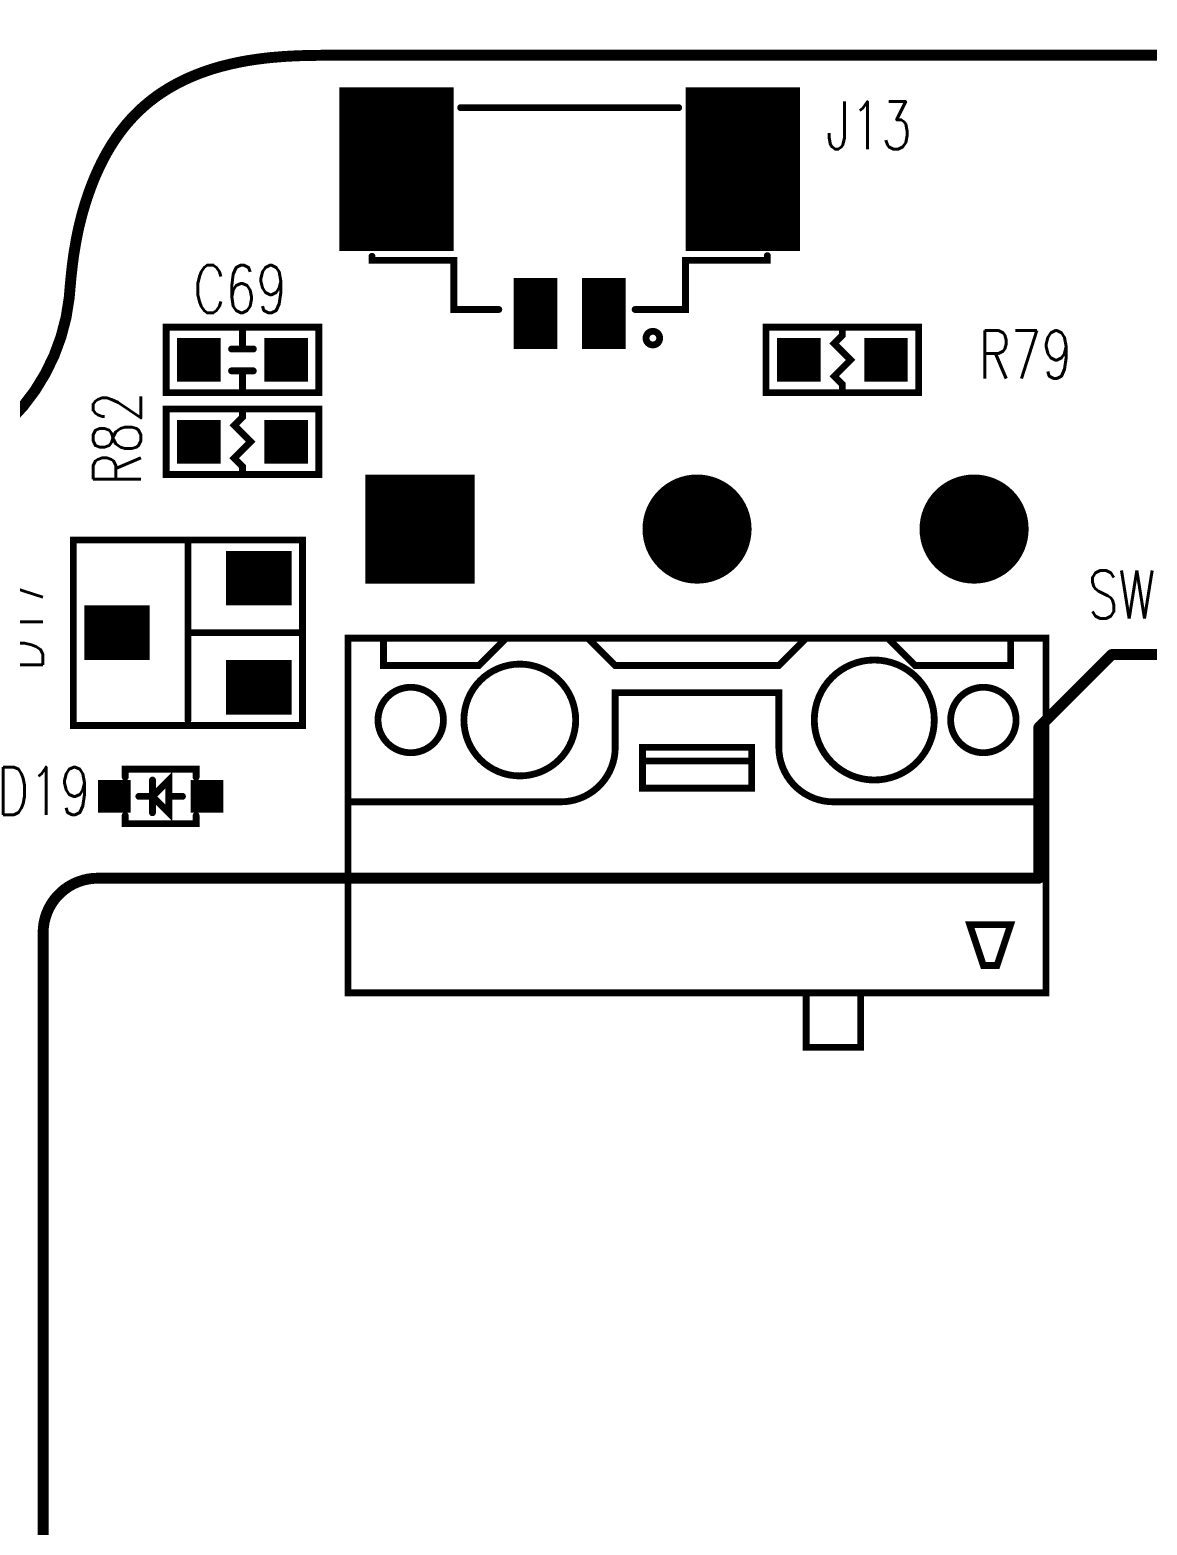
# Model space of a CAD drawing. Extents: x 161.5 to 223.1, y -5 to 48.5.
# Drawn here: x 181.6 to 202.09, y 21.14 to 48.55 of the extents above; entities that cross this region are included whole.
import ezdxf
from ezdxf.enums import TextEntityAlignment as Align

# ---------------------------------------------------------------- set-up
doc = ezdxf.new("R2010")
doc.units = 0
doc.header["$MEASUREMENT"] = 0
doc.layers.get('0').update_dxf_attribs({"linetype": 'CONTINUOUS'})
for name, color, linetype in [('2D_LINE_00', 136, 'CONTINUOUS'), ('DRIL_NPLTE_THRU_01', 4, 'CONTINUOUS'), ('DRIL_NPLTE_THRU_02', 176, 'CONTINUOUS'), ('DRIL_NPLTE_THRU_03', 216, 'CONTINUOUS'), ('DRIL_NPLTE_THRU_04', 16, 'CONTINUOUS'), ('DRIL_PLTE_THRU_01', 4, 'CONTINUOUS'), ('DRIL_PLTE_THRU_02', 176, 'CONTINUOUS'), ('DRIL_PLTE_THRU_03', 216, 'CONTINUOUS'), ('DRIL_PLTE_THRU_04', 16, 'CONTINUOUS'), ('DRIL_SYMBOL', 254, 'CONTINUOUS'), ('PADS_BOT', 1, 'CONTINUOUS'), ('PADS_INNER', 136, 'CONTINUOUS'), ('PADS_TOP', 136, 'CONTINUOUS'), ('PART_NAME_01', 2, 'CONTINUOUS'), ('PART_TOP_2DLINE_00', 2, 'CONTINUOUS'), ('PART_TOP_2DLINE_01', 2, 'CONTINUOUS')]:
    doc.layers.add(name, color=color, linetype=linetype)
doc.styles.add('W0$125', font='simplex', dxfattribs={"width": 0.75})

# ---------------------------------------------------------------- blocks, each defined once
blk = doc.blocks.new('SMOOTH_0$2')
at = {"const_width": 0.1}
blk.add_lwpolyline([(-0.05, 0, 1), (0.05, 0, 1)], format="xyb", close=True, dxfattribs=at)
blk = doc.blocks.new('DRAWING_144')
at = {"layer": '2D_LINE_00', "const_width": 0.2}
for points in [[(-21.708, 48.086), (-21.72, 48.086), (-21.732, 48.086), (-21.744, 48.086), (-21.756, 48.086), (-21.768, 48.086), (-21.78, 48.086), (-21.792, 48.086), (-21.804, 48.086), (-21.816, 48.086), (-21.828, 48.086), (-21.84, 48.086), (-21.852, 48.086), (-21.864, 48.086), (-21.876, 48.086), (-21.888, 48.086), (-21.9, 48.086), (-21.912, 48.086), (-21.924, 48.086), (-21.936, 48.085), (-21.948, 48.085), (-21.96, 48.085), (-21.972, 48.085), (-21.984, 48.085), (-21.996, 48.085), (-22.008, 48.085), (-22.02, 48.085), (-22.032, 48.085), (-22.044, 48.085), (-22.056, 48.085), (-22.068, 48.084), (-22.08, 48.084), (-22.092, 48.084), (-22.104, 48.084), (-22.116, 48.084), (-22.128, 48.084), (-22.14, 48.084), (-22.152, 48.083), (-22.164, 48.083), (-22.176, 48.083), (-22.188, 48.083), (-22.2, 48.083), (-22.212, 48.083), (-22.224, 48.082), (-22.236, 48.082), (-22.248, 48.082), (-22.26, 48.082), (-22.272, 48.081), (-22.284, 48.081), (-22.296, 48.081), (-22.308, 48.081), (-22.32, 48.08), (-22.332, 48.08), (-22.344, 48.08), (-22.356, 48.08), (-22.368, 48.079), (-22.38, 48.079), (-22.392, 48.079), (-22.404, 48.078), (-22.416, 48.078), (-22.428, 48.077), (-22.44, 48.077), (-22.452, 48.077), (-22.464, 48.076), (-22.476, 48.076), (-22.488, 48.075), (-22.5, 48.075), (-22.512, 48.074), (-22.524, 48.074), (-22.536, 48.073), (-22.548, 48.073), (-22.56, 48.072), (-22.572, 48.072), (-22.584, 48.071), (-22.596, 48.071), (-22.608, 48.07), (-22.62, 48.069), (-22.632, 48.069), (-22.644, 48.068), (-22.656, 48.067), (-22.668, 48.067), (-22.68, 48.066), (-22.692, 48.065), (-22.704, 48.065), (-22.716, 48.064), (-22.728, 48.063), (-22.74, 48.062), (-22.752, 48.061), (-22.764, 48.061), (-22.776, 48.06), (-22.788, 48.059), (-22.8, 48.058), (-22.812, 48.057), (-22.824, 48.056), (-22.836, 48.055), (-22.848, 48.054), (-22.86, 48.053), (-22.872, 48.052), (-22.884, 48.051), (-22.896, 48.05), (-22.907, 48.049), (-22.919, 48.048), (-22.931, 48.047), (-22.943, 48.046), (-22.955, 48.045), (-22.967, 48.044), (-22.979, 48.043), (-22.991, 48.041), (-23.003, 48.04), (-23.015, 48.039), (-23.027, 48.038), (-23.039, 48.036), (-23.051, 48.035), (-23.063, 48.034), (-23.075, 48.032), (-23.087, 48.031), (-23.099, 48.03), (-23.111, 48.028), (-23.122, 48.027), (-23.134, 48.025), (-23.146, 48.024), (-23.158, 48.022), (-23.17, 48.021), (-23.182, 48.019), (-23.194, 48.018), (-23.206, 48.016), (-23.218, 48.015), (-23.23, 48.013), (-23.241, 48.011), (-23.253, 48.01), (-23.265, 48.008), (-23.277, 48.006), (-23.289, 48.004), (-23.301, 48.003), (-23.313, 48.001), (-23.325, 47.999), (-23.337, 47.997), (-23.348, 47.995), (-23.36, 47.993), (-23.372, 47.992), (-23.384, 47.99), (-23.396, 47.988), (-23.408, 47.986), (-23.419, 47.984), (-23.431, 47.982), (-23.443, 47.98), (-23.455, 47.977), (-23.467, 47.975), (-23.479, 47.973), (-23.49, 47.971), (-23.502, 47.969), (-23.514, 47.967), (-23.526, 47.964), (-23.538, 47.962), (-23.549, 47.96), (-23.561, 47.957), (-23.573, 47.955), (-23.585, 47.953), (-23.596, 47.95), (-23.608, 47.948), (-23.62, 47.945), (-23.632, 47.943), (-23.643, 47.94), (-23.655, 47.938), (-23.667, 47.935), (-23.679, 47.933), (-23.69, 47.93), (-23.702, 47.927), (-23.714, 47.925), (-23.726, 47.922), (-23.737, 47.919), (-23.749, 47.916), (-23.761, 47.914), (-23.772, 47.911), (-23.784, 47.908), (-23.796, 47.905), (-23.807, 47.902), (-23.819, 47.899), (-23.83, 47.896), (-23.842, 47.893), (-23.854, 47.89), (-23.865, 47.887), (-23.877, 47.884), (-23.889, 47.881), (-23.9, 47.878), (-23.912, 47.875), (-23.923, 47.871), (-23.935, 47.868), (-23.946, 47.865), (-23.958, 47.861), (-23.969, 47.858), (-23.981, 47.855), (-23.993, 47.851), (-24.004, 47.848), (-24.016, 47.844), (-24.027, 47.841), (-24.039, 47.837), (-24.05, 47.834), (-24.061, 47.83), (-24.073, 47.827), (-24.084, 47.823), (-24.096, 47.819), (-24.107, 47.815), (-24.119, 47.812), (-24.13, 47.808), (-24.141, 47.804), (-24.153, 47.8), (-24.164, 47.796), (-24.175, 47.792), (-24.187, 47.788), (-24.198, 47.784), (-24.209, 47.78), (-24.221, 47.776), (-24.232, 47.772), (-24.243, 47.768), (-24.255, 47.764), (-24.266, 47.76), (-24.277, 47.756), (-24.288, 47.751), (-24.3, 47.747), (-24.311, 47.743), (-24.322, 47.738), (-24.333, 47.734), (-24.344, 47.73), (-24.356, 47.725), (-24.367, 47.721), (-24.378, 47.716), (-24.389, 47.711), (-24.4, 47.707), (-24.411, 47.702), (-24.422, 47.698), (-24.433, 47.693), (-24.444, 47.688), (-24.455, 47.683), (-24.466, 47.679), (-24.477, 47.674), (-24.488, 47.669), (-24.499, 47.664), (-24.51, 47.659), (-24.521, 47.654), (-24.532, 47.649), (-24.543, 47.644), (-24.554, 47.639), (-24.565, 47.634), (-24.575, 47.628), (-24.586, 47.623), (-24.597, 47.618), (-24.608, 47.613), (-24.619, 47.607), (-24.629, 47.602), (-24.64, 47.597), (-24.651, 47.591), (-24.661, 47.586), (-24.672, 47.58), (-24.683, 47.575), (-24.693, 47.569), (-24.704, 47.563), (-24.715, 47.558), (-24.725, 47.552), (-24.736, 47.546), (-24.746, 47.541), (-24.757, 47.535), (-24.767, 47.529), (-24.778, 47.523), (-24.788, 47.517), (-24.799, 47.511), (-24.809, 47.505), (-24.82, 47.499), (-24.83, 47.493), (-24.84, 47.487), (-24.851, 47.481), (-24.861, 47.475), (-24.871, 47.468), (-24.881, 47.462), (-24.892, 47.456), (-24.902, 47.449), (-24.912, 47.443), (-24.922, 47.437), (-24.932, 47.43), (-24.942, 47.424), (-24.953, 47.417), (-24.963, 47.411), (-24.973, 47.404), (-24.983, 47.397), (-24.993, 47.391), (-25.003, 47.384), (-25.013, 47.377), (-25.023, 47.371), (-25.032, 47.364), (-25.042, 47.357), (-25.052, 47.35), (-25.062, 47.343), (-25.072, 47.336), (-25.081, 47.329), (-25.091, 47.322), (-25.101, 47.315), (-25.111, 47.308), (-25.12, 47.301), (-25.13, 47.293), (-25.139, 47.286), (-25.149, 47.279), (-25.158, 47.271), (-25.168, 47.264), (-25.177, 47.257), (-25.187, 47.249), (-25.196, 47.242), (-25.206, 47.234), (-25.215, 47.227), (-25.224, 47.219), (-25.234, 47.212), (-25.243, 47.204), (-25.252, 47.196), (-25.261, 47.189), (-25.271, 47.181), (-25.28, 47.173), (-25.289, 47.165), (-25.298, 47.157), (-25.307, 47.149), (-25.316, 47.141), (-25.325, 47.133), (-25.334, 47.125), (-25.343, 47.117), (-25.352, 47.109), (-25.36, 47.101), (-25.369, 47.093), (-25.378, 47.085), (-25.387, 47.076), (-25.396, 47.068), (-25.404, 47.06), (-25.413, 47.052), (-25.421, 47.043), (-25.43, 47.035), (-25.439, 47.026), (-25.447, 47.018), (-25.456, 47.009), (-25.464, 47.001), (-25.472, 46.992), (-25.481, 46.984), (-25.489, 46.975), (-25.497, 46.966), (-25.506, 46.957), (-25.514, 46.949), (-25.522, 46.94), (-25.53, 46.931), (-25.538, 46.922), (-25.547, 46.913), (-25.555, 46.904), (-25.563, 46.896), (-25.571, 46.887), (-25.579, 46.878), (-25.586, 46.869), (-25.594, 46.859), (-25.602, 46.85), (-25.61, 46.841), (-25.618, 46.832), (-25.626, 46.823), (-25.633, 46.814), (-25.641, 46.804), (-25.649, 46.795), (-25.656, 46.786), (-25.664, 46.777), (-25.671, 46.767), (-25.679, 46.758), (-25.686, 46.748), (-25.694, 46.739), (-25.701, 46.729), (-25.708, 46.72), (-25.716, 46.71), (-25.723, 46.701), (-25.73, 46.691), (-25.738, 46.682), (-25.745, 46.672), (-25.752, 46.662), (-25.759, 46.653), (-25.766, 46.643), (-25.773, 46.633), (-25.78, 46.624), (-25.787, 46.614), (-25.794, 46.604), (-25.801, 46.594), (-25.808, 46.584), (-25.815, 46.574), (-25.821, 46.565), (-25.828, 46.555), (-25.835, 46.545), (-25.842, 46.535), (-25.848, 46.525), (-25.855, 46.515), (-25.862, 46.505), (-25.868, 46.495), (-25.875, 46.484), (-25.881, 46.474), (-25.888, 46.464), (-25.894, 46.454), (-25.901, 46.444), (-25.907, 46.434), (-25.913, 46.424), (-25.92, 46.413), (-25.926, 46.403), (-25.932, 46.393), (-25.938, 46.383), (-25.944, 46.372), (-25.951, 46.362), (-25.957, 46.352), (-25.963, 46.341), (-25.969, 46.331), (-25.975, 46.32), (-25.981, 46.31), (-25.987, 46.3), (-25.993, 46.289), (-25.998, 46.279), (-26.004, 46.268), (-26.01, 46.258), (-26.016, 46.247), (-26.022, 46.237), (-26.027, 46.226), (-26.033, 46.215), (-26.039, 46.205), (-26.044, 46.194), (-26.05, 46.184), (-26.055, 46.173), (-26.061, 46.162), (-26.067, 46.152), (-26.072, 46.141), (-26.077, 46.13), (-26.083, 46.12), (-26.088, 46.109), (-26.094, 46.098), (-26.099, 46.087), (-26.104, 46.077), (-26.109, 46.066), (-26.115, 46.055), (-26.12, 46.044), (-26.125, 46.033), (-26.13, 46.022), (-26.135, 46.012), (-26.14, 46.001), (-26.145, 45.99), (-26.15, 45.979), (-26.155, 45.968), (-26.16, 45.957), (-26.165, 45.946), (-26.17, 45.935), (-26.175, 45.924), (-26.18, 45.913), (-26.185, 45.902), (-26.19, 45.891), (-26.194, 45.88), (-26.199, 45.869), (-26.204, 45.858), (-26.208, 45.847), (-26.213, 45.836), (-26.218, 45.825), (-26.222, 45.814), (-26.227, 45.803), (-26.231, 45.791), (-26.236, 45.78), (-26.24, 45.769), (-26.245, 45.758), (-26.249, 45.747), (-26.254, 45.736), (-26.258, 45.725), (-26.262, 45.713), (-26.267, 45.702), (-26.271, 45.691), (-26.275, 45.68), (-26.28, 45.668), (-26.284, 45.657), (-26.288, 45.646), (-26.292, 45.635), (-26.296, 45.623), (-26.3, 45.612), (-26.305, 45.601), (-26.309, 45.59), (-26.313, 45.578), (-26.317, 45.567), (-26.321, 45.556), (-26.325, 45.544), (-26.329, 45.533), (-26.332, 45.522), (-26.336, 45.51), (-26.34, 45.499), (-26.344, 45.488), (-26.348, 45.476), (-26.352, 45.465), (-26.355, 45.453), (-26.359, 45.442), (-26.363, 45.43), (-26.367, 45.419), (-26.37, 45.408), (-26.374, 45.396), (-26.377, 45.385), (-26.381, 45.373), (-26.385, 45.362), (-26.388, 45.35), (-26.392, 45.339), (-26.395, 45.327), (-26.399, 45.316), (-26.402, 45.304), (-26.406, 45.293), (-26.409, 45.281), (-26.412, 45.27), (-26.416, 45.258), (-26.419, 45.247), (-26.422, 45.235), (-26.426, 45.224), (-26.429, 45.212), (-26.432, 45.2), (-26.435, 45.189), (-26.438, 45.177), (-26.442, 45.166), (-26.445, 45.154), (-26.448, 45.142), (-26.451, 45.131), (-26.454, 45.119), (-26.457, 45.108), (-26.46, 45.096), (-26.463, 45.084), (-26.466, 45.073), (-26.469, 45.061), (-26.472, 45.049), (-26.475, 45.038), (-26.478, 45.026), (-26.48, 45.014), (-26.483, 45.003), (-26.486, 44.991), (-26.489, 44.979), (-26.492, 44.968), (-26.494, 44.956), (-26.497, 44.944), (-26.5, 44.933), (-26.502, 44.921), (-26.505, 44.909), (-26.508, 44.897), (-26.51, 44.886), (-26.513, 44.874), (-26.515, 44.862), (-26.518, 44.85), (-26.52, 44.839), (-26.523, 44.827), (-26.525, 44.815), (-26.528, 44.803), (-26.53, 44.792), (-26.532, 44.78), (-26.535, 44.768), (-26.537, 44.756), (-26.539, 44.745), (-26.542, 44.733), (-26.544, 44.721), (-26.546, 44.709), (-26.548, 44.697), (-26.551, 44.686), (-26.553, 44.674), (-26.555, 44.662), (-26.557, 44.65), (-26.559, 44.638), (-26.561, 44.626), (-26.563, 44.615), (-26.565, 44.603), (-26.567, 44.591), (-26.569, 44.579), (-26.571, 44.567), (-26.573, 44.555), (-26.575, 44.544), (-26.577, 44.532), (-26.579, 44.52), (-26.581, 44.508), (-26.583, 44.496), (-26.585, 44.484), (-26.587, 44.472), (-26.588, 44.461), (-26.59, 44.449), (-26.592, 44.437), (-26.594, 44.425), (-26.595, 44.413), (-26.597, 44.401), (-26.599, 44.389), (-26.601, 44.377), (-26.602, 44.365), (-26.604, 44.354), (-26.605, 44.342), (-26.607, 44.33), (-26.609, 44.318), (-26.61, 44.306), (-26.612, 44.294), (-26.613, 44.282), (-26.615, 44.27), (-26.616, 44.258), (-26.618, 44.246), (-26.619, 44.234), (-26.621, 44.223), (-26.622, 44.211), (-26.623, 44.199), (-26.625, 44.187), (-26.626, 44.175), (-26.628, 44.163), (-26.629, 44.151), (-26.63, 44.139), (-26.632, 44.127), (-26.633, 44.115), (-26.634, 44.103), (-26.635, 44.091), (-26.637, 44.079), (-26.638, 44.067), (-26.639, 44.056), (-26.64, 44.044), (-26.642, 44.032), (-26.643, 44.02), (-26.644, 44.008), (-26.645, 43.996), (-26.646, 43.984), (-26.648, 43.972), (-26.649, 43.96), (-26.65, 43.948), (-26.651, 43.936), (-26.652, 43.924), (-26.653, 43.912), (-26.654, 43.9), (-26.655, 43.888), (-26.657, 43.876), (-26.658, 43.864), (-26.659, 43.852), (-26.66, 43.84), (-26.661, 43.828), (-26.662, 43.816), (-26.663, 43.805), (-26.664, 43.793), (-26.665, 43.781), (-26.666, 43.769), (-26.667, 43.757), (-26.668, 43.745), (-26.669, 43.733), (-26.67, 43.721), (-26.671, 43.709), (-26.672, 43.697), (-26.673, 43.685), (-26.674, 43.673), (-26.675, 43.661), (-26.676, 43.649), (-26.677, 43.637)], [(8.856, 48.086), (-21.708, 48.086)], [(-7.56, 37.1), (-8.897, 35.763)], [(13.984, 37.1), (-7.56, 37.1)], [(-8.897, 35.763), (-8.897, 33)], [(-26.155, 33), (-8.897, 33)], [(-27.155, 11), (-27.155, 32)]]:
    blk.add_lwpolyline(points, dxfattribs=at)
for points in [[(-30.405, 40.3, 0.382363), (-26.677, 43.637)], [(-26.155, 33, 0.414214), (-27.155, 32)]]:
    blk.add_lwpolyline(points, format="xyb", dxfattribs=at)
at = {"layer": '2D_LINE_00'}
for p in [(-21.72, 48.086), (-21.708, 48.086), (-21.708, 48.086), (-26.677, 43.637), (-7.56, 37.1), (-7.56, 37.1), (-8.897, 35.763), (-8.897, 35.763), (-26.155, 33), (-26.155, 33), (-8.897, 33), (-8.897, 33), (-27.155, 32), (-27.155, 32)]:
    blk.add_blockref('SMOOTH_0$2', p, dxfattribs=at)
blk = doc.blocks.new('SMOOTH_0$125')
at = {"const_width": 0.0625}
blk.add_lwpolyline([(-0.03125, 0, 1), (0.03125, 0, 1)], format="xyb", close=True, dxfattribs=at)
blk = doc.blocks.new('PART_BODY_TOP_71')
at = {"layer": 'PART_TOP_2DLINE_00', "const_width": 0.125}
blk.add_lwpolyline([(-1.4, 0.6), (1.4, 0.6), (1.4, -0.6), (-1.4, -0.6)], close=True, dxfattribs=at)
for points in [[(0, 0.6), (0, 0.2)], [(-0.2, 0.2), (0.2, 0.2)], [(-0.2, -0.2), (0.2, -0.2)], [(0, -0.2), (0, -0.6)]]:
    blk.add_lwpolyline(points, dxfattribs=at)
at = {"layer": 'PART_TOP_2DLINE_00'}
for p in [(-1.4, 0.6), (0, 0.6), (1.4, 0.6), (-0.2, 0.2), (0, 0.2), (0.2, 0.2), (-0.2, -0.2), (0, -0.2), (0.2, -0.2), (-1.4, -0.6), (0, -0.6), (1.4, -0.6)]:
    blk.add_blockref('SMOOTH_0$125', p, dxfattribs=at)
blk = doc.blocks.new('DRIL_HOLE_0')
blk.add_lwpolyline([(0, 0, 1), (0, 0, 1)], format="xyb", close=True)
blk = doc.blocks.new('PAD_0')
blk.add_lwpolyline([(0, 0, 1), (0, 0, 1)], format="xyb", close=True)
blk = doc.blocks.new('PAD_9')
at = {"const_width": 0.8}
blk.add_lwpolyline([(-0.4, 0), (0.4, 0)], dxfattribs=at)
blk = doc.blocks.new('STK_TOP_14')
at = {"layer": 'DRIL_PLTE_THRU_01'}
blk.add_blockref('DRIL_HOLE_0', (0, 0), dxfattribs=at)
at = {"layer": 'DRIL_PLTE_THRU_02'}
blk.add_blockref('DRIL_HOLE_0', (0, 0), dxfattribs=at)
at = {"layer": 'DRIL_PLTE_THRU_03'}
blk.add_blockref('DRIL_HOLE_0', (0, 0), dxfattribs=at)
at = {"layer": 'DRIL_PLTE_THRU_04'}
blk.add_blockref('DRIL_HOLE_0', (0, 0), dxfattribs=at)
at = {"layer": 'PADS_BOT'}
blk.add_blockref('PAD_0', (0, 0), dxfattribs=at)
at = {"layer": 'PADS_INNER'}
blk.add_blockref('PAD_0', (0, 0), dxfattribs=at)
at = {"layer": 'PADS_TOP'}
blk.add_blockref('PAD_9', (0, 0), dxfattribs=at)
blk = doc.blocks.new('SYM_TOP_9')
for name, p in [('PART_BODY_TOP_71', (0, 0)), ('STK_TOP_14', (-0.8, 0)), ('STK_TOP_14', (0.8, 0))]:
    blk.add_blockref(name, p)
blk = doc.blocks.new('PART_TOP_45')
blk.add_blockref('SYM_TOP_9', (0, 0))
at = {"layer": 'PART_NAME_01', "style": 'W0$125', "width": 0.75}
blk.add_text('C69', height=0.875, rotation=180, dxfattribs=at).set_placement((0.9, -1.3), align=Align.MIDDLE_LEFT)
blk = doc.blocks.new('PART_BODY_TOP_79')
at = {"layer": 'PART_TOP_2DLINE_00', "const_width": 0.125}
blk.add_lwpolyline([(-1.4, 0.6), (1.4, 0.6), (1.4, -0.6), (-1.4, -0.6)], close=True, dxfattribs=at)
blk.add_lwpolyline([(0, 0.59), (0, 0.45), (-0.15, 0.3), (0.15, 0), (-0.15, -0.3), (0, -0.45), (0, -0.6)], dxfattribs=at)
at = {"layer": 'PART_TOP_2DLINE_00'}
for p in [(-1.4, 0.6), (0, 0.59), (1.4, 0.6), (-0.15, 0.3), (0, 0.45), (0.15, 0), (-0.15, -0.3), (-1.4, -0.6), (0, -0.45), (0, -0.6), (1.4, -0.6)]:
    blk.add_blockref('SMOOTH_0$125', p, dxfattribs=at)
blk = doc.blocks.new('SYM_TOP_17')
for name, p in [('PART_BODY_TOP_79', (0, 0)), ('STK_TOP_14', (-0.8, 0)), ('STK_TOP_14', (0.8, 0))]:
    blk.add_blockref(name, p)
blk = doc.blocks.new('PART_TOP_107')
blk.add_blockref('SYM_TOP_17', (0, 0))
at = {"layer": 'PART_NAME_01', "style": 'W0$125', "width": 0.75}
blk.add_text('R79', height=0.875, dxfattribs=at).set_placement((2.5, 0.1), align=Align.MIDDLE_LEFT)
blk = doc.blocks.new('PART_TOP_111')
blk.add_blockref('SYM_TOP_17', (0, 0))
at = {"layer": 'PART_NAME_01', "style": 'W0$125', "width": 0.75}
blk.add_text('R82', height=0.875, rotation=90, dxfattribs=at).set_placement((-2.3, -0.8), align=Align.MIDDLE_LEFT)
blk = doc.blocks.new('PART_BODY_TOP_88')
at = {"layer": 'PART_TOP_2DLINE_00', "const_width": 0.125}
blk.add_lwpolyline([(-1.7, -2.1), (1.7, -2.1), (1.7, 2.1), (-1.7, 2.1)], close=True, dxfattribs=at)
for points in [[(-1.6, 0), (1.7, 0)], [(0, 0), (0, -2.1)]]:
    blk.add_lwpolyline(points, dxfattribs=at)
at = {"layer": 'PART_TOP_2DLINE_00'}
for p in [(-1.7, 2.1), (1.7, 2.1), (-1.6, 0), (0, 0), (1.7, 0), (-1.7, -2.1), (0, -2.1), (1.7, -2.1)]:
    blk.add_blockref('SMOOTH_0$125', p, dxfattribs=at)
blk = doc.blocks.new('PAD_24')
at = {"const_width": 1}
blk.add_lwpolyline([(-0.6, 0), (0.6, 0)], dxfattribs=at)
blk = doc.blocks.new('STK_TOP_32')
at = {"layer": 'DRIL_PLTE_THRU_01'}
blk.add_blockref('DRIL_HOLE_0', (0, 0), dxfattribs=at)
at = {"layer": 'DRIL_PLTE_THRU_02'}
blk.add_blockref('DRIL_HOLE_0', (0, 0), dxfattribs=at)
at = {"layer": 'DRIL_PLTE_THRU_03'}
blk.add_blockref('DRIL_HOLE_0', (0, 0), dxfattribs=at)
at = {"layer": 'DRIL_PLTE_THRU_04'}
blk.add_blockref('DRIL_HOLE_0', (0, 0), dxfattribs=at)
at = {"layer": 'PADS_BOT'}
blk.add_blockref('PAD_0', (0, 0), dxfattribs=at)
at = {"layer": 'PADS_INNER'}
blk.add_blockref('PAD_0', (0, 0), dxfattribs=at)
at = {"layer": 'PADS_TOP', "rotation": 90}
blk.add_blockref('PAD_24', (0, 0), dxfattribs=at)
blk = doc.blocks.new('SYM_TOP_26')
for name, p in [('STK_TOP_32', (0, 1.3)), ('PART_BODY_TOP_88', (0, 0)), ('STK_TOP_32', (-1, -1.3)), ('STK_TOP_32', (1, -1.3))]:
    blk.add_blockref(name, p)
blk = doc.blocks.new('PART_TOP_126')
blk.add_blockref('SYM_TOP_26', (0, 0))
at = {"layer": 'PART_NAME_01', "style": 'W0$125', "width": 0.75}
blk.add_text('D17', height=0.875, dxfattribs=at).set_placement((-0.7, 3.1), align=Align.MIDDLE_LEFT)
blk = doc.blocks.new('PART_BODY_TOP_95')
at = {"layer": 'PART_TOP_2DLINE_01', "const_width": 0.125}
for points in [[(-3, 8.5), (-2, 8.5), (-2, 9.5), (-3, 9.5)], [(-6.4, 8.5), (6.4, 8.5), (6.4, 2), (-6.4, 2)], [(-1, 4.75), (1, 4.75), (1, 4), (-1, 4)]]:
    blk.add_lwpolyline(points, close=True, dxfattribs=at)
for points in [[(-5.5, 8), (-5.75, 7.25), (-5, 7.25), (-5.25, 8), (-5.5, 8)], [(-1, 4.25), (1, 4.25)], [(-5.75, 2), (-5.75, 2.5), (-4, 2.5), (-3.5, 2), (-2, 2), (-1.5, 2.5), (1.5, 2.5), (2, 2), (3.5, 2), (4, 2.5), (5.75, 2.5), (5.75, 2)]]:
    blk.add_lwpolyline(points, dxfattribs=at)
blk.add_lwpolyline([(-6.4, 5), (-2.5, 5, -0.414214), (-1.5, 4), (-1.5, 3), (1.5, 3), (1.5, 4, -0.414214), (2.5, 5), (6.4, 5)], format="xyb", dxfattribs=at)
for points in [[(-2.15, 3.5, 1), (-4.35, 3.5, 1)], [(4.275, 3.5, 1), (2.225, 3.5, 1)], [(-4.65, 3.5, 1), (-5.85, 3.5, 1)], [(5.85, 3.5, 1), (4.65, 3.5, 1)]]:
    blk.add_lwpolyline(points, format="xyb", close=True, dxfattribs=at)
at = {"layer": 'PART_TOP_2DLINE_01'}
for p in [(-3, 9.5), (-2, 9.5), (-6.4, 8.5), (-3, 8.5), (-2, 8.5), (6.4, 8.5), (-5.5, 8), (-5.5, 8), (-5.25, 8), (-5.75, 7.25), (-5, 7.25), (-6.4, 5), (-2.5, 5), (-1, 4.75), (1, 4.75), (-1, 4.25), (1, 4.25), (-1, 4), (1, 4), (-5.75, 2.5), (-4, 2.5), (-1.5, 2.5), (1.5, 2.5), (4, 2.5), (5.75, 2.5), (-6.4, 2), (-5.75, 2), (-3.5, 2), (-2, 2), (2, 2), (3.5, 2), (5.75, 2), (6.4, 2)]:
    blk.add_blockref('SMOOTH_0$125', p, dxfattribs=at)
blk = doc.blocks.new('DRIL_SYMBOL_1$2')
at = {"layer": 'DRIL_SYMBOL', "const_width": 0.0508}
for points in [[(0, -0.254), (0, 0.254)], [(-0.254, 0), (0.254, 0)]]:
    blk.add_lwpolyline(points, dxfattribs=at)
blk = doc.blocks.new('DRIL_HOLE_1$2')
at = {"const_width": 0.6}
blk.add_lwpolyline([(-0.3, 0, 1), (0.3, 0, 1)], format="xyb", close=True, dxfattribs=at)
blk.add_blockref('DRIL_SYMBOL_1$2', (0, 0))
blk = doc.blocks.new('PAD_31')
at = {"const_width": 1}
blk.add_lwpolyline([(0, -0.5, 1), (0, 0.5, 1)], format="xyb", close=True, dxfattribs=at)
blk = doc.blocks.new('PAD_7')
at = {"const_width": 2}
blk.add_lwpolyline([(-1, 0), (1, 0)], dxfattribs=at)
blk = doc.blocks.new('STK_TOP_51')
at = {"layer": 'DRIL_PLTE_THRU_01'}
blk.add_blockref('DRIL_HOLE_1$2', (0, 0), dxfattribs=at)
at = {"layer": 'DRIL_PLTE_THRU_02'}
blk.add_blockref('DRIL_HOLE_1$2', (0, 0), dxfattribs=at)
at = {"layer": 'DRIL_PLTE_THRU_03'}
blk.add_blockref('DRIL_HOLE_1$2', (0, 0), dxfattribs=at)
at = {"layer": 'DRIL_PLTE_THRU_04'}
blk.add_blockref('DRIL_HOLE_1$2', (0, 0), dxfattribs=at)
at = {"layer": 'PADS_BOT'}
blk.add_blockref('PAD_7', (0, 0), dxfattribs=at)
at = {"layer": 'PADS_INNER'}
blk.add_blockref('PAD_31', (0, 0), dxfattribs=at)
at = {"layer": 'PADS_TOP'}
blk.add_blockref('PAD_7', (0, 0), dxfattribs=at)
blk = doc.blocks.new('STK_TOP_50')
at = {"layer": 'DRIL_PLTE_THRU_01'}
blk.add_blockref('DRIL_HOLE_1$2', (0, 0), dxfattribs=at)
at = {"layer": 'DRIL_PLTE_THRU_02'}
blk.add_blockref('DRIL_HOLE_1$2', (0, 0), dxfattribs=at)
at = {"layer": 'DRIL_PLTE_THRU_03'}
blk.add_blockref('DRIL_HOLE_1$2', (0, 0), dxfattribs=at)
at = {"layer": 'DRIL_PLTE_THRU_04'}
blk.add_blockref('DRIL_HOLE_1$2', (0, 0), dxfattribs=at)
at = {"layer": 'PADS_BOT'}
blk.add_blockref('PAD_31', (0, 0), dxfattribs=at)
at = {"layer": 'PADS_INNER'}
blk.add_blockref('PAD_31', (0, 0), dxfattribs=at)
at = {"layer": 'PADS_TOP'}
blk.add_blockref('PAD_31', (0, 0), dxfattribs=at)
blk = doc.blocks.new('SYM_TOP_33')
for name, p in [('PART_BODY_TOP_95', (0, 0)), ('STK_TOP_50', (-5.08, 0)), ('STK_TOP_50', (0, 0)), ('STK_TOP_51', (5.08, 0))]:
    blk.add_blockref(name, p)
blk = doc.blocks.new('PART_TOP_137')
blk.add_blockref('SYM_TOP_33', (0, 0))
at = {"layer": 'PART_NAME_01', "style": 'W0$125', "width": 0.75}
blk.add_text('SW2', height=0.875, rotation=180, dxfattribs=at).set_placement((-7.165, 1.2), align=Align.MIDDLE_LEFT)
blk = doc.blocks.new('PART_BODY_TOP_85')
at = {"layer": 'PART_TOP_2DLINE_01', "const_width": 0.125}
for points in [[(-0.65, 0.35), (-0.65, 0.5), (0.65, 0.5), (0.65, 0.35)], [(0.15, -0.3), (0.15, 0.3), (-0.15, 0), (0.15, -0.3)], [(-0.15, -0.3), (-0.15, 0.3)], [(-0.15, 0), (-0.4, 0)], [(0.15, 0), (0.4, 0)], [(0.65, -0.35), (0.65, -0.5), (-0.65, -0.5), (-0.65, -0.35)]]:
    blk.add_lwpolyline(points, dxfattribs=at)
at = {"layer": 'PART_TOP_2DLINE_01'}
for p in [(-0.65, 0.5), (0.65, 0.5), (-0.65, 0.35), (-0.15, 0.3), (0.15, 0.3), (0.65, 0.35), (-0.4, 0), (-0.15, 0), (-0.15, 0), (0.15, 0), (0.4, 0), (-0.15, -0.3), (0.15, -0.3), (0.15, -0.3), (-0.65, -0.35), (-0.65, -0.5), (0.65, -0.35), (0.65, -0.5)]:
    blk.add_blockref('SMOOTH_0$125', p, dxfattribs=at)
blk = doc.blocks.new('PAD_21')
at = {"const_width": 0.6}
blk.add_lwpolyline([(-0.3, 0), (0.3, 0)], dxfattribs=at)
blk = doc.blocks.new('STK_TOP_29')
at = {"layer": 'DRIL_PLTE_THRU_01'}
blk.add_blockref('DRIL_HOLE_0', (0, 0), dxfattribs=at)
at = {"layer": 'DRIL_PLTE_THRU_02'}
blk.add_blockref('DRIL_HOLE_0', (0, 0), dxfattribs=at)
at = {"layer": 'DRIL_PLTE_THRU_03'}
blk.add_blockref('DRIL_HOLE_0', (0, 0), dxfattribs=at)
at = {"layer": 'DRIL_PLTE_THRU_04'}
blk.add_blockref('DRIL_HOLE_0', (0, 0), dxfattribs=at)
at = {"layer": 'PADS_BOT'}
blk.add_blockref('PAD_0', (0, 0), dxfattribs=at)
at = {"layer": 'PADS_INNER'}
blk.add_blockref('PAD_0', (0, 0), dxfattribs=at)
at = {"layer": 'PADS_TOP'}
blk.add_blockref('PAD_21', (0, 0), dxfattribs=at)
blk = doc.blocks.new('SYM_TOP_23')
for name, p in [('PART_BODY_TOP_85', (0, 0)), ('STK_TOP_29', (-0.85, 0)), ('STK_TOP_29', (0.85, 0))]:
    blk.add_blockref(name, p)
blk = doc.blocks.new('PART_TOP_256')
blk.add_blockref('SYM_TOP_23', (0, 0))
at = {"layer": 'PART_NAME_01', "style": 'W0$125', "width": 0.75}
blk.add_text('D19', height=0.875, dxfattribs=at).set_placement((-3, 0.1), align=Align.MIDDLE_LEFT)
blk = doc.blocks.new('PART_BODY_TOP_167')
at = {"layer": 'PART_TOP_2DLINE_01', "const_width": 0.125}
blk.add_lwpolyline([(-1.4, 3.1, 1), (-1.65, 3.1, 1)], format="xyb", close=True, dxfattribs=at)
for points in [[(-3.625, 1.5875), (-3.625, 1.675), (-2.125, 1.675), (-2.125, 2.575), (-1.2, 2.575)], [(1.3, 2.575), (2.125, 2.575), (2.125, 1.675), (3.625, 1.675), (3.625, 1.6)], [(-2, -1.125), (2, -1.125)]]:
    blk.add_lwpolyline(points, dxfattribs=at)
at = {"layer": 'PART_TOP_2DLINE_01'}
for p in [(-2.125, 2.575), (-1.2, 2.575), (1.3, 2.575), (2.125, 2.575), (-3.625, 1.675), (-3.625, 1.5875), (-2.125, 1.675), (2.125, 1.675), (3.625, 1.675), (3.625, 1.6), (-2, -1.125), (2, -1.125)]:
    blk.add_blockref('SMOOTH_0$125', p, dxfattribs=at)
blk = doc.blocks.new('PAD_46')
at = {"const_width": 0.8}
blk.add_lwpolyline([(-0.65, 0), (0.65, 0)], dxfattribs=at)
blk = doc.blocks.new('STK_TOP_87')
at = {"layer": 'DRIL_NPLTE_THRU_01'}
blk.add_blockref('DRIL_HOLE_0', (0, 0), dxfattribs=at)
at = {"layer": 'DRIL_NPLTE_THRU_02'}
blk.add_blockref('DRIL_HOLE_0', (0, 0), dxfattribs=at)
at = {"layer": 'DRIL_NPLTE_THRU_03'}
blk.add_blockref('DRIL_HOLE_0', (0, 0), dxfattribs=at)
at = {"layer": 'DRIL_NPLTE_THRU_04'}
blk.add_blockref('DRIL_HOLE_0', (0, 0), dxfattribs=at)
at = {"layer": 'PADS_BOT'}
blk.add_blockref('PAD_0', (0, 0), dxfattribs=at)
at = {"layer": 'PADS_INNER'}
blk.add_blockref('PAD_0', (0, 0), dxfattribs=at)
at = {"layer": 'PADS_TOP', "rotation": 90}
blk.add_blockref('PAD_46', (0, 0), dxfattribs=at)
blk = doc.blocks.new('PAD_2')
at = {"const_width": 2.1}
blk.add_lwpolyline([(-1.5, 0), (1.5, 0)], dxfattribs=at)
blk = doc.blocks.new('STK_TOP_5')
at = {"layer": 'DRIL_NPLTE_THRU_01'}
blk.add_blockref('DRIL_HOLE_0', (0, 0), dxfattribs=at)
at = {"layer": 'DRIL_NPLTE_THRU_02'}
blk.add_blockref('DRIL_HOLE_0', (0, 0), dxfattribs=at)
at = {"layer": 'DRIL_NPLTE_THRU_03'}
blk.add_blockref('DRIL_HOLE_0', (0, 0), dxfattribs=at)
at = {"layer": 'DRIL_NPLTE_THRU_04'}
blk.add_blockref('DRIL_HOLE_0', (0, 0), dxfattribs=at)
at = {"layer": 'PADS_BOT'}
blk.add_blockref('PAD_0', (0, 0), dxfattribs=at)
at = {"layer": 'PADS_INNER'}
blk.add_blockref('PAD_0', (0, 0), dxfattribs=at)
at = {"layer": 'PADS_TOP', "rotation": 90}
blk.add_blockref('PAD_2', (0, 0), dxfattribs=at)
blk = doc.blocks.new('SYM_TOP_46')
for name, p in [('STK_TOP_87', (-0.625, 2.65)), ('STK_TOP_87', (0.625, 2.65)), ('PART_BODY_TOP_167', (0, 0)), ('STK_TOP_5', (-3.175, 0)), ('STK_TOP_5', (3.175, 0))]:
    blk.add_blockref(name, p)
blk = doc.blocks.new('PART_TOP_258')
blk.add_blockref('SYM_TOP_46', (0, 0))
at = {"layer": 'PART_NAME_01', "style": 'W0$125', "width": 0.75}
blk.add_text('J13', height=0.875, rotation=180, dxfattribs=at).set_placement((-4.7, -0.8), align=Align.MIDDLE_LEFT)

msp = doc.modelspace()

# ---------------------------------------------------------------- block references
for name, p, rotation in [('PART_TOP_258', (191.5, 46), 180), ('PART_TOP_45', (185.5, 42.5), 180), ('PART_TOP_137', (193.83531, 39.4), 180), ('PART_TOP_126', (184.5, 37.5), 90)]:
    msp.add_blockref(name, p, dxfattribs=dict(rotation=rotation))
for name, p in [('DRAWING_144', (209, 0)), ('PART_TOP_107', (196.5, 42.5)), ('PART_TOP_111', (185.5, 41)), ('PART_TOP_256', (184, 34.5))]:
    msp.add_blockref(name, p)

doc.saveas('drawing.dxf')
